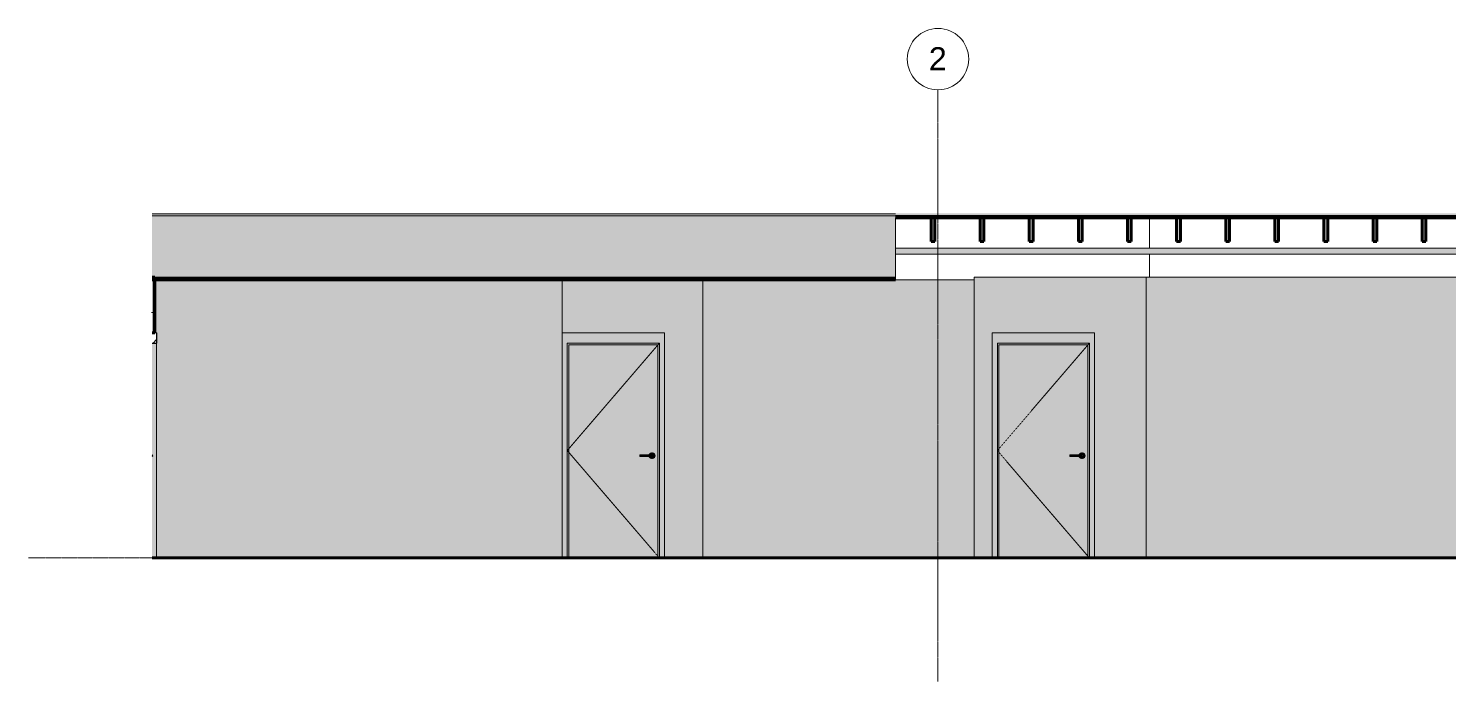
# Model space of a CAD drawing. Header units: inches. Extents: x -3510 to 1893, y -48 to 208.
# Drawn here: x -3510 to -2955, y -48 to 207 of the extents above; entities that cross this region are included whole.
import ezdxf

# ---------------------------------------------------------------- set-up
doc = ezdxf.new("R2010")
doc.units = ezdxf.units.IN
doc.header["$MEASUREMENT"] = 0
for name, pattern in [('Aligning Line 1_8_', [0.25, 0.125, -0.125]), ('Dash 1_16_', [0.125, 0.0625, -0.0625]), ('Grid Line 1_2_', [0.875, 0.5, -0.125, 0.125, -0.125])]:
    doc.linetypes.add(name, pattern=pattern)
for name, color, linetype, lineweight in [('0-1', 7, 'Continuous', 5), ('0-2', 254, 'Continuous', 5), ('0-3', 165, 'Continuous', 5), ('A-DOOR', 31, 'Continuous', 18), ('A-DOOR-1', 31, 'Continuous', 30), ('A-DOOR-2', 31, 'Continuous', 9), ('A-DOOR-3', 31, 'Dash 1_16_', 9), ('A-DOOR-FRAM', 31, 'Continuous', 9), ('A-DOOR-FRAM-1', 31, 'Continuous', 30), ('A-DOOR-FRAM-2', 31, 'Continuous', 18), ('A-FLOR-1', 31, 'Continuous', 5), ('A-FLOR-2', 251, 'Continuous', 5), ('A-FLOR-3', 8, 'Continuous', 5), ('A-FLOR-4', 7, 'Continuous', 18), ('A-FLOR-5', 90, 'Continuous', 60), ('A-FLOR-LEVL', 51, 'Continuous', 9), ('A-FLOR-LEVL-1', 51, 'Grid Line 1_2_', 9), ('A-FLOR-LEVL-2', 9, 'Continuous', 9), ('A-FLOR-LEVL-3', 147, 'Continuous', 9), ('A-FLOR-MCUT-1', 7, 'Continuous', 18), ('A-FLOR-PATT-1', 250, 'Continuous', 9), ('A-FLOR-PATT-2', 253, 'Continuous', 9), ('A-WALL', 113, 'Continuous', 18), ('A-WALL-1', 10, 'Continuous', 5), ('A-WALL-2', 50, 'Continuous', 18), ('A-WALL-3', 7, 'Continuous', 18), ('A-WALL-PATT-1', 111, 'Continuous', 9), ('G-ANNO-SYMB', 111, 'Aligning Line 1_8_', 9), ('G-ANNO-SYMB-1', 147, 'Aligning Line 1_8_', 9), ('I-WALL', 2, 'Continuous', 18), ('I-WALL-1', 2, 'Continuous', 5), ('I-WALL-2', 2, 'Continuous', 60), ('P-PIPE', 3, 'Continuous', 9), ('P-PIPE-1', 3, 'Continuous', 5), ('S-BEAM', 12, 'Continuous', 9), ('S-BEAM-1', 12, 'Continuous', 60), ('S-GRID-1', 1, 'Grid Line 1_2_', 9), ('S-GRID-IDEN', 1, 'Continuous', 9), ('S-GRID-IDEN-1', 147, 'Continuous', 9)]:
    doc.layers.add(name, color=color, linetype=linetype, lineweight=lineweight)
doc.styles.add('Arial', font='arial.ttf', dxfattribs={"height": 9})
doc.styles.add('Century Gothic', font='ufonts.com_century-gothic.ttf', dxfattribs={"height": 4.5})
pattern_1 = [(0, (-2832.393, 0), (15.36, 3.84), [0.634, -10.886, 0.634, -10.886, -61.44]), (0, (-2832.393, 0), (15.36, 3.84), [-23.04, 0.634, -22.406, 0.634, -10.886, -26.88]), (0, (-2832.393, 0), (15.36, 3.84), [-57.6, 0.634, -7.046, 0.634, -18.566]), (120, (-2826.633, 1.92), (-11.005538, 11.38215), [0.634, -10.886, 0.634, -10.886, -61.44]), (120, (-2826.633, 1.92), (-11.005538, 11.38215), [-23.04, 0.634, -22.406, 0.634, -10.886, -26.88]), (120, (-2826.633, 1.92), (-11.005538, 11.38215), [-57.6, 0.634, -7.046, 0.634, -18.566]), (240, (-2824.713, 9.6), (-4.354462, -15.22215), [0.634, -10.886, 0.634, -10.886, -61.44]), (240, (-2824.713, 9.6), (-4.354462, -15.22215), [-23.04, 0.634, -22.406, 0.634, -10.886, -26.88]), (240, (-2824.713, 9.6), (-4.354462, -15.22215), [-57.6, 0.634, -7.046, 0.634, -18.566])]

# ---------------------------------------------------------------- blocks, each defined once
blk = doc.blocks.new('Level - Level Head - Circle-V15-Elevation 15 - a')
at = {"layer": 'A-FLOR-LEVL'}
h = blk.add_hatch(color=256, dxfattribs=at)
edge = h.paths.add_edge_path(flags=0)
edge.add_line((-2411.92, 0), (-2417.92, 0))
edge.add_arc((-2411.92, 0), 6, 90, 180, ccw=False)
edge.add_line((-2411.92, 6), (-2411.92, 0))
h = blk.add_hatch(color=256, dxfattribs=at)
edge = h.paths.add_edge_path(flags=0)
edge.add_line((-2411.92, -6), (-2411.92, 0))
edge.add_line((-2411.92, 0), (-2405.92, 0))
edge.add_arc((-2411.92, 0), 6, 270, 360, ccw=False)
at = {"layer": 'A-FLOR-LEVL-2'}
blk.add_circle((-2411.92, 0), 6, dxfattribs=at)
blk = doc.blocks.new('CTR - 2nd Phase_rvt-1-Elevation 15 - a')
at = {"layer": 'A-FLOR-LEVL-1'}
blk.add_line((-3509.91, 0), (-2417.92, 0), dxfattribs=at)
at = {"layer": '0-2'}
blk.add_blockref('Level - Level Head - Circle-V15-Elevation 15 - a', (0, 0), dxfattribs=at)
at = {"layer": 'A-FLOR-LEVL', "insert": (-2477.22, 5.28), "char_height": 4.5, "width": 64.9935, "attachment_point": 1, "style": 'Century Gothic'}
blk.add_mtext('0\' - 0" - 1ST FLOOR', dxfattribs=at)
blk = doc.blocks.new('Level - Level Head - Circle-V16-Elevation 15 - a')
at = {"layer": 'A-FLOR-LEVL'}
h = blk.add_hatch(color=256, dxfattribs=at)
edge = h.paths.add_edge_path(flags=0)
edge.add_line((-2411.92, 0), (-2417.92, 0))
edge.add_arc((-2411.92, 0), 6, 90, 180, ccw=False)
edge.add_line((-2411.92, 6), (-2411.92, 0))
h = blk.add_hatch(color=256, dxfattribs=at)
edge = h.paths.add_edge_path(flags=0)
edge.add_line((-2411.92, -6), (-2411.92, 0))
edge.add_line((-2411.92, 0), (-2405.92, 0))
edge.add_arc((-2411.92, 0), 6, 270, 360, ccw=False)
at = {"layer": 'A-FLOR-LEVL-3'}
blk.add_circle((-2411.92, 0), 6, dxfattribs=at)
blk = doc.blocks.new('CTR - 1st Phase - Unit Layouts_rvt-1-Elevation 15 - a')
at = {"layer": 'A-WALL-1'}
for points in [[(-2782.43, 106), (-2777.68, 106), (-2777.7, 108.75), (-2782.43, 108.75)], [(-2742.39, 106), (-2740.85, 106), (-2740.85, 108.75), (-2745.6, 108.75), (-2745.6, 106)]]:
    blk.add_hatch(color=256, dxfattribs=at).paths.add_polyline_path(points, flags=0)
at = {"layer": 'A-WALL-2'}
for points in [[(-2783.03, 106), (-2782.43, 106), (-2782.43, 108.75), (-2797.9, 108.75), (-2797.9, 106)], [(-2740.85, 106), (-2736.7, 106), (-2736.7, 108.75), (-2740.85, 108.75), (-2740.85, 106.06)]]:
    blk.add_hatch(color=256, dxfattribs=at).paths.add_polyline_path(points, flags=0)
at = {"layer": 'A-FLOR-LEVL-1'}
blk.add_line((-3509.91, 0), (-2417.92, 0), dxfattribs=at)
at = {"layer": 'A-WALL-3'}
for p, q in [((-2777.68, 108.75), (-2777.68, 106)), ((-2745.6, 106), (-2745.6, 108.75))]:
    blk.add_line(p, q, dxfattribs=at)
at = {"layer": '0-3'}
blk.add_blockref('Level - Level Head - Circle-V16-Elevation 15 - a', (0, 0), dxfattribs=at)
at = {"layer": 'A-FLOR-LEVL', "insert": (-2477.22, 5.28), "char_height": 4.5, "width": 64.9935, "attachment_point": 1, "style": 'Century Gothic'}
blk.add_mtext('0\' - 0" - 1ST FLOOR', dxfattribs=at)
blk = doc.blocks.new('CTR  - Topography_rvt-1-Elevation 15 - a')
at = {"layer": 'A-FLOR-LEVL-1'}
blk.add_line((-3509.91, 0), (-2417.92, 0), dxfattribs=at)
at = {"layer": 'G-ANNO-SYMB-1'}
blk.add_line((-2466.27, 0), (-3461.55, 0), dxfattribs=at)
at = {"layer": '0-3'}
blk.add_blockref('Level - Level Head - Circle-V16-Elevation 15 - a', (0, 0), dxfattribs=at)
at = {"layer": 'A-FLOR-LEVL', "insert": (-2477.22, 5.28), "char_height": 4.5, "width": 64.9935, "attachment_point": 1, "style": 'Century Gothic'}
blk.add_mtext('0\' - 0" - 1ST FLOOR', dxfattribs=at)
blk = doc.blocks.new('Grid - Grid Head - Circle-50561-Elevation 15 - a')
at = {"layer": 'S-GRID-IDEN-1'}
for start, end in [(360, 180), (180, 360)]:
    blk.add_arc((-3154.32, 195.12), 12, start, end, dxfattribs=at)
blk = doc.blocks.new('CTR - 1st Phase - Shell_rvt-1-Elevation 15 - a')
at = {"layer": 'A-FLOR-1'}
for points in [[(-3461.55, 109.87), (-3170.93, 109.87), (-3170.93, 133.87), (-3461.55, 133.87)], [(-2636.17, 133), (-2466.27, 133), (-2466.27, 133.75), (-3170.93, 133.75), (-3170.93, 133), (-2640.3, 133)]]:
    blk.add_hatch(color=256, dxfattribs=at).paths.add_polyline_path(points, flags=0)
at = {"layer": 'A-FLOR-2'}
blk.add_hatch(color=256, dxfattribs=at).paths.add_polyline_path([(-3212.73, 109.37), (-3170.93, 109.37), (-3170.93, 109.87), (-3461.55, 109.87), (-3461.55, 109.37), (-3246.27, 109.37)], flags=0)
at = {"layer": 'A-FLOR-3'}
blk.add_hatch(color=256, dxfattribs=at).paths.add_polyline_path([(-2715.09, 133.75), (-2466.27, 133.75), (-2466.27, 134), (-3170.93, 134), (-3170.93, 133.75), (-2746.19, 133.75)], flags=0)
at = {"layer": 'A-FLOR-PATT-1'}
h = blk.add_hatch(dxfattribs=at)
h.set_pattern_fill('FP_1', color=256, style=0, pattern_type=2)
h.set_pattern_definition(pattern_1)
h.paths.add_polyline_path([(-3299.19, 108.75), (-3170.93, 108.75), (-3170.93, 109.37), (-3461.55, 109.37), (-3461.55, 108.75), (-3299.25, 108.75)], flags=0)
at = {"layer": 'A-FLOR-PATT-2'}
h = blk.add_hatch(dxfattribs=at)
h.set_pattern_fill('FP_2', color=256, style=0, pattern_type=2)
h.set_pattern_definition([(0, (-2832.393, 0), (7.68, 1.92), [0.634, -5.126, 0.634, -5.126, -30.72]), (0, (-2832.393, 0), (7.68, 1.92), [-11.52, 0.634, -10.886, 0.634, -5.126, -13.44]), (0, (-2832.393, 0), (7.68, 1.92), [-28.8, 0.634, -3.206, 0.634, -8.966]), (120, (-2829.513, 0.96), (-5.502769, 5.691075), [0.634, -5.126, 0.634, -5.126, -30.72]), (120, (-2829.513, 0.96), (-5.502769, 5.691075), [-11.52, 0.634, -10.886, 0.634, -5.126, -13.44]), (120, (-2829.513, 0.96), (-5.502769, 5.691075), [-28.8, 0.634, -3.206, 0.634, -8.966]), (240, (-2828.553, 4.8), (-2.177231, -7.611075), [0.634, -5.126, 0.634, -5.126, -30.72]), (240, (-2828.553, 4.8), (-2.177231, -7.611075), [-11.52, 0.634, -10.886, 0.634, -5.126, -13.44]), (240, (-2828.553, 4.8), (-2.177231, -7.611075), [-28.8, 0.634, -3.206, 0.634, -8.966])])
h.paths.add_polyline_path([(-3212.73, 134.62), (-3170.93, 134.62), (-3170.93, 134.78), (-3461.55, 134.78), (-3461.55, 134.62), (-3246.27, 134.62)], flags=0)
h = blk.add_hatch(dxfattribs=at)
h.set_pattern_fill('FP_3', color=256, style=0, pattern_type=2)
h.set_pattern_definition([(0, (-2832.393, 0), (0, 2.399), []), (315, (-2832.393, 0), (2.398506, 0), [3.393, -3.393]), (45, (-2832.393, 0), (2.398506, 0), [3.393, -3.393])])
h.paths.add_polyline_path([(-3301.25, 133.87), (-3170.93, 133.87), (-3170.93, 134.62), (-3461.55, 134.62), (-3461.55, 133.87), (-3337.14, 133.87)], flags=0)
h = blk.add_hatch(dxfattribs=at)
h.set_pattern_fill('FP_1', color=256, style=0, pattern_type=2)
h.set_pattern_definition(pattern_1)
h.paths.add_polyline_path([(-2528.48, 134), (-2466.27, 134), (-2466.27, 134.78), (-3170.93, 134.78), (-3170.93, 134), (-2590.68, 134)], flags=0)
at = {"layer": 'A-FLOR-4'}
for p, q in [((-3170.93, 121.19), (-3170.93, 133)), ((-3071.67, 133), (-3071.67, 121.19)), ((-3170.93, 108.75), (-3170.93, 118.81)), ((-3071.67, 118.81), (-3071.67, 109.87)), ((-3140.12, 108.75), (-3170.93, 108.75))]:
    blk.add_line(p, q, dxfattribs=at)
at = {"layer": 'A-FLOR-5'}
for p, q in [((-3170.93, 133), (-2466.27, 133)), ((-3461.55, 108.75), (-3170.93, 108.75)), ((-3461.55, 0), (-3170.93, 0)), ((-3170.93, 0), (-2466.27, 0))]:
    blk.add_line(p, q, dxfattribs=at)
at = {"layer": 'A-FLOR-LEVL-1'}
blk.add_line((-3509.91, 0), (-2417.92, 0), dxfattribs=at)
at = {"layer": 'A-FLOR-MCUT-1'}
for p, q in [((-3170.93, 134.62), (-3461.55, 134.62)), ((-3170.93, 133.87), (-3461.55, 133.87)), ((-2466.27, 134), (-3170.93, 134)), ((-2466.27, 133.75), (-3170.93, 133.75)), ((-3170.93, 109.87), (-3461.55, 109.87)), ((-3170.93, 109.37), (-3461.55, 109.37))]:
    blk.add_line(p, q, dxfattribs=at)
at = {"layer": 'G-ANNO-SYMB-1'}
blk.add_line((-2466.27, 0), (-3461.55, 0), dxfattribs=at)
at = {"layer": 'S-GRID-1'}
blk.add_line((-3154.32, -48.38), (-3154.32, 183.12), dxfattribs=at)
at = {"layer": '0-3'}
blk.add_blockref('Grid - Grid Head - Circle-50561-Elevation 15 - a', (0, 0), dxfattribs=at)
at = {"layer": 'S-GRID-IDEN', "insert": (-3157.89, 199.77), "char_height": 9, "width": 8.484, "attachment_point": 1, "style": 'Arial'}
blk.add_mtext('2', dxfattribs=at)
blk = doc.blocks.new('CTR - 1st Phase -Stairs _ Elevators_rvt-1-Elevation 15 - a')
at = {"layer": 'A-FLOR-LEVL-1'}
blk.add_line((-3509.91, 0), (-2417.92, 0), dxfattribs=at)
at = {"layer": '0-3'}
blk.add_blockref('Level - Level Head - Circle-V16-Elevation 15 - a', (0, 0), dxfattribs=at)
at = {"layer": 'A-FLOR-LEVL', "insert": (-2477.22, 5.28), "char_height": 4.5, "width": 64.9935, "attachment_point": 1, "style": 'Century Gothic'}
blk.add_mtext('0\' - 0" - 1ST FLOOR', dxfattribs=at)
blk = doc.blocks.new('HOLLOW METAL - UNIT DOOR-1758958-Elevation 15 - a')
at = {"layer": 'A-DOOR-1'}
blk.add_hatch(color=256, dxfattribs=at).paths.add_polyline_path([(-3461.55, 39.63), (-3461.47, 39.67), (-3461.38, 39.75), (-3461.35, 39.8), (-3461.31, 39.9), (-3461.29, 40), (-3461.31, 40.1), (-3461.38, 40.25), (-3461.41, 40.28), (-3461.55, 40.37), (-3461.55, 39.64)], flags=0)
at = {"layer": 'A-DOOR-2'}
h = blk.add_hatch(dxfattribs=at)
h.set_pattern_fill('FP_4', color=256, style=0, pattern_type=2)
h.set_pattern_definition([(45, (-2832.393, 0), (-3.18198, 3.18198), [])])
h.paths.add_polyline_path([(-3459.77, 84), (-3459.77, 88), (-3461.55, 88), (-3461.55, 84), (-3460.52, 84)], flags=0)
at = {"layer": 'A-DOOR-FRAM-1'}
blk.add_hatch(color=256, dxfattribs=at).paths.add_polyline_path([(-3459.77, 0), (-3459.77, 84), (-3461.55, 84), (-3461.55, 40.37), (-3461.47, 40.33), (-3461.38, 40.25), (-3461.35, 40.2), (-3461.31, 40.1), (-3461.29, 40), (-3461.31, 39.9), (-3461.38, 39.75), (-3461.47, 39.67), (-3461.55, 39.61), (-3461.55, 0), (-3460.52, 0)], flags=0)
at = {"layer": 'A-DOOR-2'}
for start, end in [(360, 69.5984), (290.4016, 360)]:
    blk.add_arc((-3461.69, 40), 0.394, start, end, dxfattribs=at)
at = {"layer": 'A-DOOR-FRAM'}
blk.add_line((-3459.77, 84), (-3459.77, 0), dxfattribs=at)
at = {"layer": 'A-DOOR-FRAM-1'}
for p, q in [((-3459.77, 88), (-3461.55, 88)), ((-3461.55, 84), (-3459.77, 84)), ((-3459.77, 88), (-3459.77, 84))]:
    blk.add_line(p, q, dxfattribs=at)
blk = doc.blocks.new('HOLLOW METAL - UNIT DOOR-V1-Elevation 15 - a')
at = {"layer": 'A-DOOR'}
h = blk.add_hatch(color=256, dxfattribs=at)
h.paths.add_polyline_path([(-3274.94, 0), (-3263.87, 0), (-3263.87, 83.37), (-3298.62, 83.37), (-3298.62, 0)], flags=0)
h.paths.add_polyline_path([(-3266.1, 38.82), (-3266.41, 38.86), (-3266.69, 38.98), (-3266.94, 39.16), (-3267.13, 39.41), (-3267.21, 39.61), (-3270.93, 39.62), (-3270.93, 40.39), (-3267.21, 40.39), (-3267.13, 40.59), (-3266.94, 40.84), (-3266.66, 41.04), (-3266.41, 41.14), (-3266.1, 41.18), (-3265.8, 41.14), (-3265.51, 41.02), (-3265.27, 40.84), (-3265.08, 40.59), (-3264.96, 40.31), (-3264.92, 39.99), (-3264.96, 39.69), (-3265.08, 39.41), (-3265.27, 39.16), (-3265.51, 38.98), (-3265.8, 38.86)], flags=0)
for points in [[(-3267.16, 40), (-3266.79, 40), (-3266.79, 40.39), (-3270.93, 40.38), (-3270.93, 40), (-3267.28, 40)], [(-3270.93, 39.61), (-3266.79, 39.62), (-3266.79, 40), (-3270.93, 39.99), (-3270.93, 39.62)], [(-3266.12, 40), (-3265.81, 40), (-3265.85, 40.18), (-3265.9, 40.25), (-3265.99, 40.33), (-3266.04, 40.36), (-3266.11, 40.38), (-3266.29, 40.38), (-3266.42, 40.38), (-3266.79, 40.38), (-3266.79, 40), (-3266.21, 40)]]:
    blk.add_hatch(color=256, dxfattribs=at).paths.add_polyline_path(points, flags=0)
h = blk.add_hatch(color=256, dxfattribs=at)
h.paths.add_polyline_path([(-3265.92, 40.28), (-3265.83, 40.13), (-3265.81, 40.02), (-3265.81, 39.99), (-3265.83, 39.87), (-3265.9, 39.75), (-3265.92, 39.76), (-3265.86, 40.02), (-3265.92, 40.27)], flags=0)
h.paths.add_polyline_path([(-3266.1, 38.82), (-3265.8, 38.86), (-3265.51, 38.98), (-3265.27, 39.16), (-3265.08, 39.41), (-3264.96, 39.69), (-3264.92, 40), (-3264.96, 40.31), (-3265.08, 40.59), (-3265.27, 40.84), (-3265.55, 41.04), (-3265.8, 41.14), (-3266.1, 41.18), (-3266.41, 41.14), (-3266.69, 41.02), (-3266.94, 40.84), (-3267.13, 40.59), (-3267.19, 40.39), (-3266.19, 40.38), (-3266.2, 40.39), (-3266.04, 40.36), (-3265.94, 40.29), (-3265.92, 40.25), (-3265.87, 39.97), (-3265.95, 39.7), (-3266.04, 39.64), (-3266.15, 39.61), (-3266.3, 39.61), (-3266.38, 39.62), (-3267.21, 39.61), (-3267.13, 39.41), (-3266.94, 39.16), (-3266.69, 38.98), (-3266.41, 38.86)], flags=0)
h = blk.add_hatch(color=256, dxfattribs=at)
h.paths.add_polyline_path([(-3265.92, 39.72), (-3265.83, 39.87), (-3265.82, 39.9), (-3265.82, 40), (-3265.86, 39.99), (-3265.92, 39.75)], flags=0)
h.paths.add_polyline_path([(-3266.79, 39.61), (-3266.76, 39.62), (-3266.1, 39.62), (-3265.95, 39.7), (-3265.92, 39.75), (-3265.86, 40), (-3266.79, 39.99), (-3266.79, 39.62)], flags=0)
at = {"layer": 'A-DOOR-FRAM-2'}
for points in [[(-3301.25, 0), (-3299.25, 0), (-3299.25, 84), (-3263.25, 84), (-3263.25, 0), (-3261.25, 0), (-3261.25, 88), (-3301.25, 88), (-3301.25, 67.37)], [(-3299.25, 0), (-3298.62, 0), (-3298.62, 83.37), (-3263.87, 83.37), (-3263.87, 0), (-3263.25, 0), (-3263.25, 84), (-3299.25, 84), (-3299.25, 67.37)]]:
    blk.add_hatch(color=256, dxfattribs=at).paths.add_polyline_path(points, flags=0)
at = {"layer": 'A-DOOR-2'}
for p, q in [((-3266.79, 40.39), (-3270.93, 40.39)), ((-3270.93, 40), (-3270.93, 40.39)), ((-3270.93, 39.61), (-3270.93, 40)), ((-3270.93, 39.61), (-3266.79, 39.61))]:
    blk.add_line(p, q, dxfattribs=at)
at = {"layer": 'A-DOOR-2', "flags": 128}
for points in [[(-3266.2, 40.39), (-3266.2, 40.39), (-3266.2, 40.39), (-3266.21, 40.39), (-3266.21, 40.39), (-3266.21, 40.39), (-3266.22, 40.39), (-3266.22, 40.39), (-3266.23, 40.39), (-3266.24, 40.39), (-3266.25, 40.39), (-3266.26, 40.39), (-3266.27, 40.39), (-3266.28, 40.39), (-3266.29, 40.39), (-3266.31, 40.39), (-3266.32, 40.39), (-3266.33, 40.39), (-3266.35, 40.39), (-3266.36, 40.39), (-3266.38, 40.39), (-3266.4, 40.39), (-3266.42, 40.39), (-3266.43, 40.39), (-3266.45, 40.39), (-3266.47, 40.39), (-3266.49, 40.39), (-3266.51, 40.39), (-3266.54, 40.39), (-3266.56, 40.39), (-3266.58, 40.39), (-3266.6, 40.39), (-3266.62, 40.39), (-3266.65, 40.39), (-3266.67, 40.39), (-3266.69, 40.39), (-3266.72, 40.39), (-3266.74, 40.39), (-3266.76, 40.39), (-3266.79, 40.39), (-3266.79, 40.39)], [(-3266.79, 39.61), (-3266.77, 39.61), (-3266.75, 39.61), (-3266.72, 39.61), (-3266.7, 39.61), (-3266.68, 39.61), (-3266.65, 39.61), (-3266.63, 39.61), (-3266.61, 39.61), (-3266.58, 39.61), (-3266.56, 39.61), (-3266.54, 39.61), (-3266.52, 39.61), (-3266.5, 39.61), (-3266.48, 39.61), (-3266.46, 39.61), (-3266.44, 39.61), (-3266.42, 39.61), (-3266.4, 39.61), (-3266.39, 39.61), (-3266.37, 39.61), (-3266.35, 39.61), (-3266.34, 39.61), (-3266.32, 39.61), (-3266.31, 39.61), (-3266.3, 39.61), (-3266.28, 39.61), (-3266.27, 39.61), (-3266.26, 39.61), (-3266.25, 39.61), (-3266.24, 39.61), (-3266.23, 39.61), (-3266.23, 39.61), (-3266.22, 39.61), (-3266.21, 39.61), (-3266.21, 39.61), (-3266.21, 39.61), (-3266.2, 39.61), (-3266.2, 39.61), (-3266.2, 39.61)]]:
    blk.add_lwpolyline(points, dxfattribs=at)
at = {"layer": 'A-DOOR-2'}
for start, end in [(360, 160.3657), (199.5633, 360)]:
    blk.add_arc((-3266.1, 40), 1.18, start, end, dxfattribs=at)
at = {"layer": 'A-DOOR-3'}
for p, q in [((-3263.25, 84), (-3299.25, 42)), ((-3299.25, 42), (-3263.25, 0))]:
    blk.add_line(p, q, dxfattribs=at)
at = {"layer": 'A-DOOR-FRAM'}
for p, q in [((-3261.25, 88), (-3301.25, 88)), ((-3299.25, 0), (-3299.25, 84)), ((-3299.25, 84), (-3263.25, 84)), ((-3298.62, 0), (-3298.62, 83.37)), ((-3298.62, 83.37), (-3263.87, 83.37)), ((-3263.87, 83.37), (-3263.87, 0)), ((-3263.25, 84), (-3263.25, 0)), ((-3261.25, 0), (-3261.25, 88))]:
    blk.add_line(p, q, dxfattribs=at)
blk = doc.blocks.new('HOLLOW METAL - UNIT DOOR-1960771-Elevation 15 - a')
at = {"layer": 'A-DOOR'}
h = blk.add_hatch(color=256, dxfattribs=at)
h.paths.add_polyline_path([(-3095.75, 0), (-3095.75, 83.37), (-3130.5, 83.37), (-3130.5, 0)], flags=0)
h.paths.add_polyline_path([(-3097.98, 38.82), (-3098.28, 38.86), (-3098.57, 38.98), (-3098.81, 39.16), (-3099, 39.41), (-3099.08, 39.61), (-3102.8, 39.62), (-3102.8, 40.39), (-3099.08, 40.39), (-3099, 40.59), (-3098.81, 40.84), (-3098.53, 41.04), (-3098.28, 41.14), (-3097.98, 41.18), (-3097.67, 41.14), (-3097.39, 41.02), (-3097.14, 40.84), (-3096.96, 40.59), (-3096.84, 40.31), (-3096.8, 39.99), (-3096.84, 39.69), (-3096.96, 39.41), (-3097.14, 39.16), (-3097.39, 38.98), (-3097.67, 38.86)], flags=0)
for points in [[(-3098.67, 40), (-3098.67, 40.39), (-3102.8, 40.38), (-3102.8, 40), (-3099.16, 40)], [(-3099.08, 39.61), (-3098.67, 39.62), (-3098.67, 40), (-3102.8, 39.99), (-3102.8, 39.61), (-3099.11, 39.61)], [(-3097.91, 40), (-3097.68, 40), (-3097.71, 40.14), (-3097.78, 40.25), (-3097.86, 40.33), (-3097.92, 40.36), (-3098.04, 40.39), (-3098.17, 40.38), (-3098.3, 40.38), (-3098.67, 40.38), (-3098.67, 40), (-3097.92, 40)]]:
    blk.add_hatch(color=256, dxfattribs=at).paths.add_polyline_path(points, flags=0)
h = blk.add_hatch(color=256, dxfattribs=at)
h.paths.add_polyline_path([(-3097.8, 40.28), (-3097.71, 40.13), (-3097.7, 40.1), (-3097.69, 39.99), (-3097.71, 39.87), (-3097.78, 39.75), (-3097.79, 39.76), (-3097.74, 40.01), (-3097.79, 40.25)], flags=0)
h.paths.add_polyline_path([(-3097.98, 38.82), (-3097.67, 38.86), (-3097.39, 38.98), (-3097.14, 39.16), (-3096.96, 39.41), (-3096.84, 39.69), (-3096.8, 40), (-3096.84, 40.31), (-3096.96, 40.59), (-3097.14, 40.84), (-3097.43, 41.04), (-3097.67, 41.14), (-3098.04, 41.17), (-3098.28, 41.14), (-3098.57, 41.02), (-3098.81, 40.84), (-3099, 40.59), (-3099.07, 40.39), (-3098.04, 40.37), (-3098.04, 40.39), (-3097.91, 40.35), (-3097.82, 40.29), (-3097.8, 40.25), (-3097.74, 39.99), (-3097.8, 39.72), (-3097.92, 39.64), (-3098.04, 39.61), (-3098.18, 39.61), (-3098.25, 39.62), (-3099.08, 39.61), (-3099, 39.41), (-3098.81, 39.16), (-3098.57, 38.98), (-3098.28, 38.86), (-3098.04, 38.83)], flags=0)
h = blk.add_hatch(color=256, dxfattribs=at)
h.paths.add_polyline_path([(-3097.8, 39.72), (-3097.71, 39.87), (-3097.7, 39.9), (-3097.7, 40), (-3097.74, 39.99), (-3097.79, 39.75)], flags=0)
h.paths.add_polyline_path([(-3098.08, 39.61), (-3097.92, 39.64), (-3097.87, 39.67), (-3097.8, 39.75), (-3097.73, 40), (-3098.67, 39.99), (-3098.67, 39.61), (-3098.63, 39.62), (-3098.11, 39.61)], flags=0)
at = {"layer": 'A-DOOR-FRAM-2'}
for points in [[(-3133.12, 0), (-3131.12, 0), (-3131.12, 84), (-3095.12, 84), (-3095.12, 0), (-3093.12, 0), (-3093.12, 88), (-3133.12, 88), (-3133.12, 33.67)], [(-3095.12, 0), (-3095.12, 84), (-3131.12, 84), (-3131.12, 0), (-3130.5, 0), (-3130.5, 83.37), (-3095.75, 83.37), (-3095.75, 0)]]:
    blk.add_hatch(color=256, dxfattribs=at).paths.add_polyline_path(points, flags=0)
at = {"layer": 'A-DOOR-2'}
for p, q in [((-3098.67, 40.39), (-3102.8, 40.39)), ((-3102.8, 40), (-3102.8, 40.39)), ((-3102.8, 39.61), (-3102.8, 40)), ((-3102.8, 39.61), (-3098.67, 39.61))]:
    blk.add_line(p, q, dxfattribs=at)
at = {"layer": 'A-DOOR-2', "flags": 128}
for points in [[(-3098.08, 40.39), (-3098.23, 40.39), (-3098.62, 40.39), (-3098.67, 40.39)], [(-3098.67, 39.61), (-3098.27, 39.61), (-3098.08, 39.61), (-3098.08, 39.61)]]:
    blk.add_lwpolyline(points, dxfattribs=at)
at = {"layer": 'A-DOOR-2'}
for start, end in [(0, 160.3657), (199.5633, 0)]:
    blk.add_arc((-3097.98, 40), 1.18, start, end, dxfattribs=at)
at = {"layer": 'A-DOOR-3'}
for p, q in [((-3095.12, 84), (-3131.12, 42)), ((-3131.12, 42), (-3095.12, 0))]:
    blk.add_line(p, q, dxfattribs=at)
at = {"layer": 'A-DOOR-FRAM'}
for p, q in [((-3131.12, 0), (-3131.12, 84)), ((-3131.12, 84), (-3095.12, 84)), ((-3130.5, 0), (-3130.5, 83.37)), ((-3130.5, 83.37), (-3095.75, 83.37)), ((-3095.75, 83.37), (-3095.75, 0)), ((-3095.12, 84), (-3095.12, 0))]:
    blk.add_line(p, q, dxfattribs=at)
blk = doc.blocks.new('Dimension Lumber - 2x10-2055077-Elevation 15 - a')
at = {"layer": 'S-BEAM'}
blk.add_hatch(color=256, dxfattribs=at).paths.add_polyline_path([(-3157.05, 123.75), (-3155.55, 123.75), (-3155.55, 133), (-3157.05, 133)], flags=0)
at = {"layer": 'S-BEAM-1'}
for p, q in [((-3155.55, 133), (-3157.05, 133)), ((-3157.05, 133), (-3157.05, 123.75)), ((-3155.55, 133), (-3155.55, 123.75)), ((-3157.05, 123.75), (-3155.55, 123.75))]:
    blk.add_line(p, q, dxfattribs=at)
blk = doc.blocks.new('Dimension Lumber - 2x10-2055079-Elevation 15 - a')
at = {"layer": 'S-BEAM'}
blk.add_hatch(color=256, dxfattribs=at).paths.add_polyline_path([(-3080.26, 123.75), (-3078.76, 123.75), (-3078.76, 133), (-3080.26, 133)], flags=0)
at = {"layer": 'S-BEAM-1'}
for p, q in [((-3078.76, 133), (-3080.26, 133)), ((-3080.26, 133), (-3080.26, 123.75)), ((-3078.76, 133), (-3078.76, 123.75)), ((-3080.26, 123.75), (-3078.76, 123.75))]:
    blk.add_line(p, q, dxfattribs=at)
blk = doc.blocks.new('Dimension Lumber - 2x10-V3-Elevation 15 - a')
at = {"layer": 'S-BEAM'}
blk.add_hatch(color=256, dxfattribs=at).paths.add_polyline_path([(-3061.06, 123.75), (-3059.56, 123.75), (-3059.56, 133), (-3061.06, 133)], flags=0)
at = {"layer": 'S-BEAM-1'}
for p, q in [((-3059.56, 133), (-3061.06, 133)), ((-3061.06, 133), (-3061.06, 123.75)), ((-3059.56, 133), (-3059.56, 123.75)), ((-3061.06, 123.75), (-3059.56, 123.75))]:
    blk.add_line(p, q, dxfattribs=at)
blk = doc.blocks.new('Dimension Lumber - 2x10-2055078-Elevation 15 - a')
at = {"layer": 'S-BEAM'}
blk.add_hatch(color=256, dxfattribs=at).paths.add_polyline_path([(-3022.66, 123.75), (-3021.16, 123.75), (-3021.16, 133), (-3022.66, 133)], flags=0)
at = {"layer": 'S-BEAM-1'}
for p, q in [((-3021.16, 133), (-3022.66, 133)), ((-3022.66, 133), (-3022.66, 123.75)), ((-3021.16, 133), (-3021.16, 123.75)), ((-3022.66, 123.75), (-3021.16, 123.75))]:
    blk.add_line(p, q, dxfattribs=at)

msp = doc.modelspace()

# ---------------------------------------------------------------- hatches: boundary and pattern name
at = {"layer": 'A-WALL-PATT-1'}
h = msp.add_hatch(dxfattribs=at)
h.set_pattern_fill('FP_1', color=256, style=0, pattern_type=2)
h.set_pattern_definition(pattern_1)
h.paths.add_polyline_path([(-3461.15, 88), (-3461.15, 108.75), (-3461.55, 108.75), (-3461.55, 88)], flags=0)
h = msp.add_hatch(dxfattribs=at)
h.set_pattern_fill('FP_1', color=256, style=0, pattern_type=2)
h.set_pattern_definition(pattern_1)
h.paths.add_polyline_path([(-3460.52, 88), (-3460.52, 108.75), (-3461.15, 108.75), (-3461.15, 88)], flags=0)
at = {"layer": 'I-WALL-1'}
for points in [[(-3337.14, 0), (-3301.25, 0), (-3301.25, 108.75), (-3460.52, 108.75), (-3460.52, 88), (-3459.77, 88), (-3459.77, 0)], [(-3261.25, 0), (-3246.27, 0), (-3246.27, 108.75), (-3301.25, 108.75), (-3301.25, 88), (-3261.25, 88), (-3261.25, 33.67)], [(-3150.53, 0), (-3140.12, 0), (-3140.12, 108.75), (-3246.27, 108.75), (-3246.27, 0), (-3170.93, 0)], [(-3134.12, 0), (-3134.12, 109.87), (-3140.12, 109.87), (-3140.12, 0)], [(-3093.12, 0), (-3072.92, 0), (-3072.92, 109.87), (-3134.12, 109.87), (-3134.12, 0), (-3133.12, 0), (-3133.12, 88), (-3093.12, 88), (-3093.12, 33.67)], [(-3072.92, 0), (-3066.92, 0), (-3066.92, 109.87), (-3072.92, 109.87), (-3072.92, 67.37)], [(-2839.5, 0), (-2797.9, 0), (-2797.9, 109.87), (-3066.92, 109.87), (-3066.92, 0), (-2963.91, 0)]]:
    msp.add_hatch(color=256, dxfattribs=at).paths.add_polyline_path(points, flags=0)
at = {"layer": 'P-PIPE'}
msp.add_hatch(color=256, dxfattribs=at).paths.add_polyline_path([(-2528.48, 120), (-2466.27, 120), (-2466.27, 121.19), (-3170.93, 121.19), (-3170.93, 120), (-2590.68, 120)], flags=0)
at = {"layer": 'P-PIPE-1'}
msp.add_hatch(color=256, dxfattribs=at).paths.add_polyline_path([(-3170.93, 118.81), (-2466.27, 118.81), (-2466.27, 120), (-3170.93, 120), (-3170.93, 118.85)], flags=0)

# ---------------------------------------------------------------- linework, layer by layer
at = {"layer": 'A-FLOR-LEVL-1'}
msp.add_line((-3509.91, 0), (-2417.92, 0), dxfattribs=at)
at = {"layer": 'A-WALL'}
msp.add_line((-3461.15, 88), (-3461.15, 109.87), dxfattribs=at)
at = {"layer": 'G-ANNO-SYMB'}
msp.add_line((-2466.27, 0), (-3461.55, 0), dxfattribs=at)
at = {"layer": 'I-WALL'}
for p, q in [((-3301.25, 0), (-3301.25, 108.75)), ((-3246.27, 108.75), (-3246.27, 0)), ((-3140.12, 0), (-3140.12, 109.87)), ((-2797.9, 109.87), (-3140.12, 109.87)), ((-3072.92, 0), (-3072.92, 109.87)), ((-3133.12, 0), (-3133.12, 88)), ((-3133.12, 88), (-3093.12, 88)), ((-3093.12, 88), (-3093.12, 0))]:
    msp.add_line(p, q, dxfattribs=at)
at = {"layer": 'I-WALL-2'}
for p, q in [((-3460.52, 109.87), (-3461.55, 109.87)), ((-3460.52, 109.87), (-3460.52, 88)), ((-3460.52, 88), (-3461.55, 88))]:
    msp.add_line(p, q, dxfattribs=at)
at = {"layer": 'P-PIPE'}
for p, q in [((-2466.27, 121.19), (-3170.93, 121.19)), ((-3170.93, 121.19), (-3170.93, 118.81)), ((-3170.93, 118.81), (-2466.27, 118.81))]:
    msp.add_line(p, q, dxfattribs=at)

# ---------------------------------------------------------------- block references
at = {"layer": '0-1'}
for name in ['CTR - 1st Phase - Shell_rvt-1-Elevation 15 - a', 'CTR - 1st Phase - Unit Layouts_rvt-1-Elevation 15 - a', 'CTR - 2nd Phase_rvt-1-Elevation 15 - a', 'CTR  - Topography_rvt-1-Elevation 15 - a', 'CTR - 1st Phase -Stairs _ Elevators_rvt-1-Elevation 15 - a']:
    msp.add_blockref(name, (0, 0), dxfattribs=at)
at = {"layer": 'A-DOOR'}
for name in ['HOLLOW METAL - UNIT DOOR-V1-Elevation 15 - a', 'HOLLOW METAL - UNIT DOOR-1960771-Elevation 15 - a']:
    msp.add_blockref(name, (0, 0), dxfattribs=at)
at = {"layer": 'A-DOOR-1'}
msp.add_blockref('HOLLOW METAL - UNIT DOOR-1758958-Elevation 15 - a', (0, 0), dxfattribs=at)
at = {"layer": 'S-BEAM'}
for name, p in [('Dimension Lumber - 2x10-2055077-Elevation 15 - a', (0, 0)), ('Dimension Lumber - 2x10-2055077-Elevation 15 - a', (19.2, 0)), ('Dimension Lumber - 2x10-2055077-Elevation 15 - a', (38.4, 0)), ('Dimension Lumber - 2x10-2055077-Elevation 15 - a', (57.6, 0)), ('Dimension Lumber - 2x10-2055079-Elevation 15 - a', (0, 0)), ('Dimension Lumber - 2x10-V3-Elevation 15 - a', (0, 0)), ('Dimension Lumber - 2x10-V3-Elevation 15 - a', (19.2, 0)), ('Dimension Lumber - 2x10-2055078-Elevation 15 - a', (0, 0)), ('Dimension Lumber - 2x10-2055078-Elevation 15 - a', (19.2, 0)), ('Dimension Lumber - 2x10-2055078-Elevation 15 - a', (38.4, 0)), ('Dimension Lumber - 2x10-2055078-Elevation 15 - a', (57.6, 0))]:
    msp.add_blockref(name, p, dxfattribs=at)

doc.saveas('drawing.dxf')
